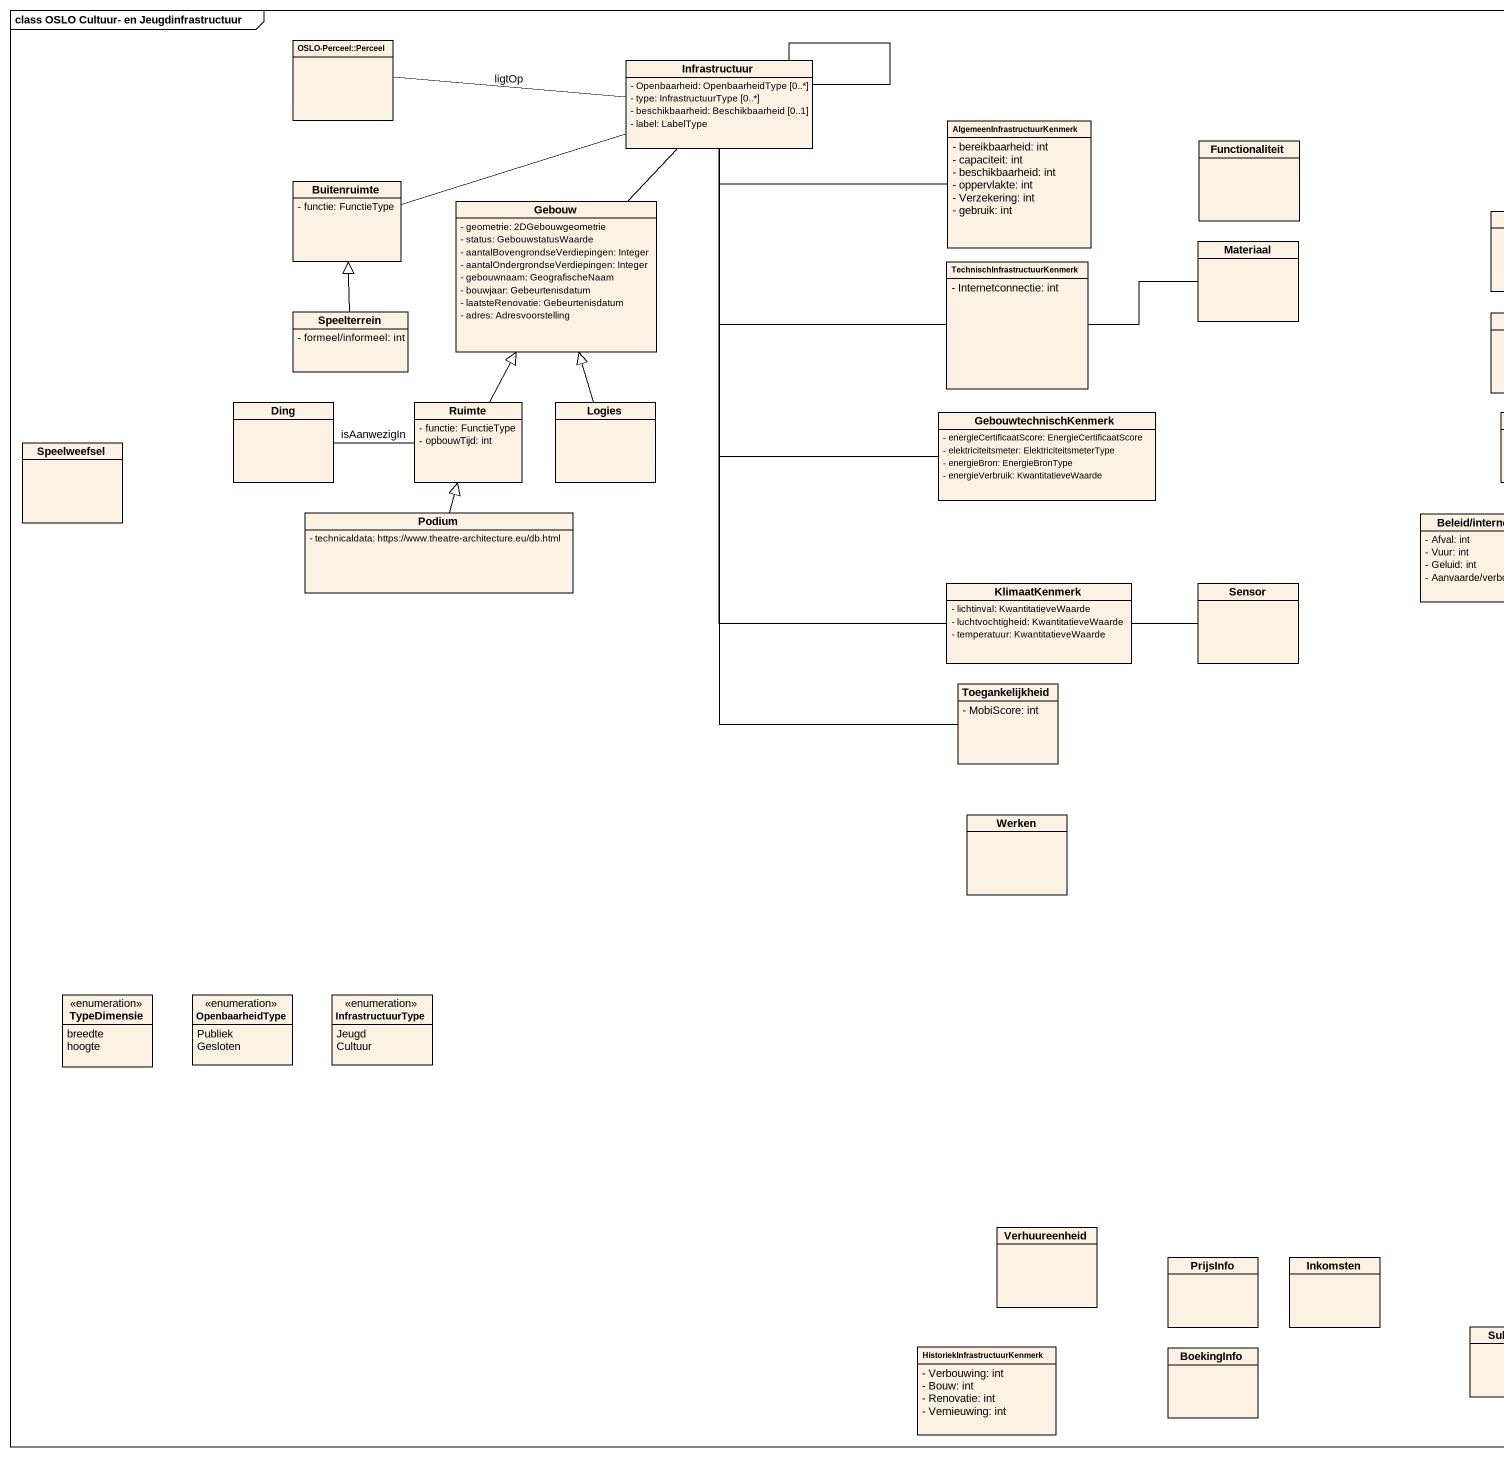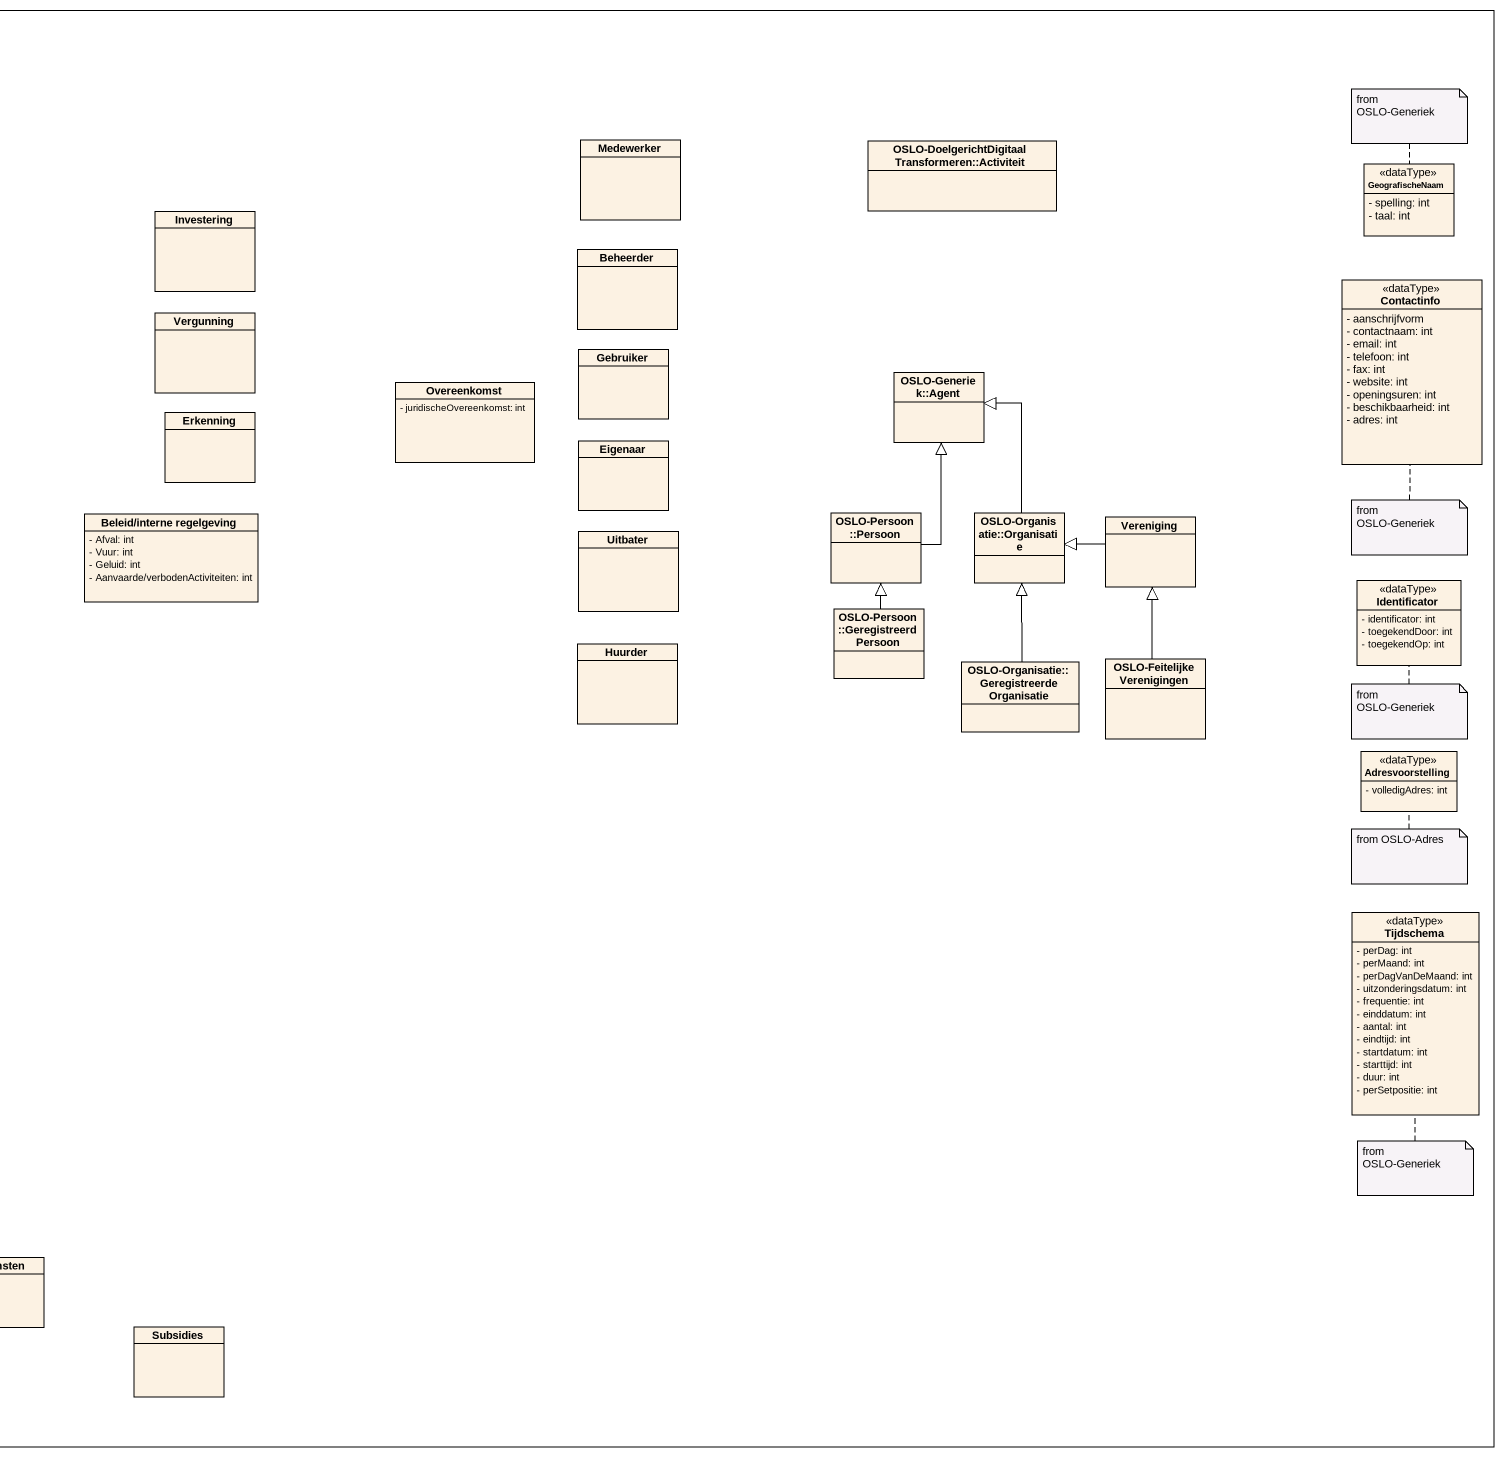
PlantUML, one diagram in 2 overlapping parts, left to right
@startuml
mainframe class OSLO Cultuur- en Jeugdinfrastructuur
hide circle
hide empty members
skinparam classAttributeIconSize 0
class "OSLO-Perceel::Perceel" as OSLO_Perceel_Perceel
class Infrastructuur {
  - Openbaarheid: OpenbaarheidType [0..*]
  - type: InfrastructuurType [0..*]
  - beschikbaarheid: Beschikbaarheid [0..1]
  - label: LabelType
}
class "AlgemeenInfrastructuurKenmerk" as AlgemeenInfrastructuurKenmer {
  - bereikbaarheid: int
  - capaciteit: int
  - beschikbaarheid: int
  - oppervlakte: int
  - Verzekering: int
  - gebruik: int
}
class Functionaliteit
class Medewerker
class "OSLO-DoelgerichtDigitaalTransformeren::Activiteit" as OSLO_DoelgerichtDigitaalTran
class GeografischeNaam <<dataType>> {
  - spelling: int
  - taal: int
}
class Buitenruimte {
  - functie: FunctieType
}
class Gebouw {
  - geometrie: 2DGebouwgeometrie
  - status: GebouwstatusWaarde
  - aantalBovengrondseVerdiepingen: Integer
  - aantalOndergrondseVerdiepingen: Integer
  - gebouwnaam: GeografischeNaam
  - bouwjaar: Gebeurtenisdatum
  - laatsteRenovatie: Gebeurtenisdatum
  - adres: Adresvoorstelling
}
class Investering
class "TechnischInfrastructuurKenmerk" as TechnischInfrastructuurKenme {
  - Internetconnectie: int
}
class Materiaal
class Beheerder
class Contactinfo <<dataType>> {
  - aanschrijfvorm
  - contactnaam: int
  - email: int
  - telefoon: int
  - fax: int
  - website: int
  - openingsuren: int
  - beschikbaarheid: int
  - adres: int
}
class Speelterrein {
  - formeel/informeel: int
}
class Vergunning
class Gebruiker
class Overeenkomst {
  - juridischeOvereenkomst: int
}
class "OSLO-Generiek::Agent" as OSLO_Generiek_Agent
class Speelweefsel
class Ding
class Ruimte {
  - functie: FunctieType
  - opbouwTijd: int
}
class Logies
class GebouwtechnischKenmerk {
  - energieCertificaatScore: EnergieCertificaatScore
  - elektriciteitsmeter: ElektriciteitsmeterType
  - energieBron: EnergieBronType
  - energieVerbruik: KwantitatieveWaarde
}
class Erkenning
class Eigenaar
class Podium {
  - technicaldata: https://www.theatre-architecture.eu/db.html
}
class "Beleid/interne regelgeving" as Beleid_interne_regelgeving {
  - Afval: int
  - Vuur: int
  - Geluid: int
  - Aanvaarde/verbodenActiviteiten: int
}
class Uitbater
class "OSLO-Persoon::Persoon" as OSLO_Persoon_Persoon
class "OSLO-Organisatie::Organisatie" as OSLO_Organisatie_Organisatie
class Vereniging
class Identificator <<dataType>> {
  - identificator: int
  - toegekendDoor: int
  - toegekendOp: int
}
class KlimaatKenmerk {
  - lichtinval: KwantitatieveWaarde
  - luchtvochtigheid: KwantitatieveWaarde
  - temperatuur: KwantitatieveWaarde
}
class Sensor
class "OSLO-Persoon::GeregistreerdPersoon" as OSLO_Persoon
class Huurder
class "OSLO-Organisatie::GeregistreerdeOrganisatie" as OSLO_Organisatie
class "OSLO-FeitelijkeVerenigingen" as OSLO_FeitelijkeVerenigingen
class Toegankelijkheid {
  - MobiScore: int
}
class Adresvoorstelling <<dataType>> {
  - volledigAdres: int
}
class Werken
class Tijdschema <<dataType>> {
  - perDag: int
  - perMaand: int
  - perDagVanDeMaand: int
  - uitzonderingsdatum: int
  - frequentie: int
  - einddatum: int
  - aantal: int
  - eindtijd: int
  - startdatum: int
  - starttijd: int
  - duur: int
  - perSetpositie: int
}
enum TypeDimensie {
  breedte
  hoogte
}
enum OpenbaarheidType {
  Publiek
  Gesloten
}
enum InfrastructuurType {
  Jeugd
  Cultuur
}
class Verhuureenheid
class PrijsInfo
class Inkomsten
class "HistoriekInfrastructuurKenmerk" as HistoriekInfrastructuurKenme {
  - Verbouwing: int
  - Bouw: int
  - Renovatie: int
  - Vernieuwing: int
}
class BoekingInfo
class Subsidies
OSLO_Perceel_Perceel -right- Infrastructuur : ligtOp
Infrastructuur -- Infrastructuur
Infrastructuur -- Gebouw
Infrastructuur -- Toegankelijkheid
AlgemeenInfrastructuurKenmer -left- Infrastructuur
Buitenruimte -right- Infrastructuur
TechnischInfrastructuurKenme -up- Infrastructuur
Materiaal -left- TechnischInfrastructuurKenme
Speelterrein -up-|> Buitenruimte
Ding -right- Ruimte : isAanwezigIn
Ruimte -up-|> Gebouw
Logies -up-|> Gebouw
GebouwtechnischKenmerk -up- Infrastructuur
Podium -up-|> Ruimte
OSLO_Persoon_Persoon -up-|> OSLO_Generiek_Agent
OSLO_Organisatie_Organisatie -up-|> OSLO_Generiek_Agent
Vereniging -left-|> OSLO_Organisatie_Organisatie
KlimaatKenmerk -up- Infrastructuur
Sensor -left- KlimaatKenmerk
OSLO_Persoon -up-|> OSLO_Persoon_Persoon
OSLO_Organisatie -up-|> OSLO_Organisatie_Organisatie
OSLO_FeitelijkeVerenigingen -up-|> Vereniging
note top of GeografischeNaam : from OSLO-Generiek
note bottom of Contactinfo : from OSLO-Generiek
note bottom of Identificator : from OSLO-Generiek
note bottom of Adresvoorstelling : from OSLO-Adres
note bottom of Tijdschema : from OSLO-Generiek
@enduml
